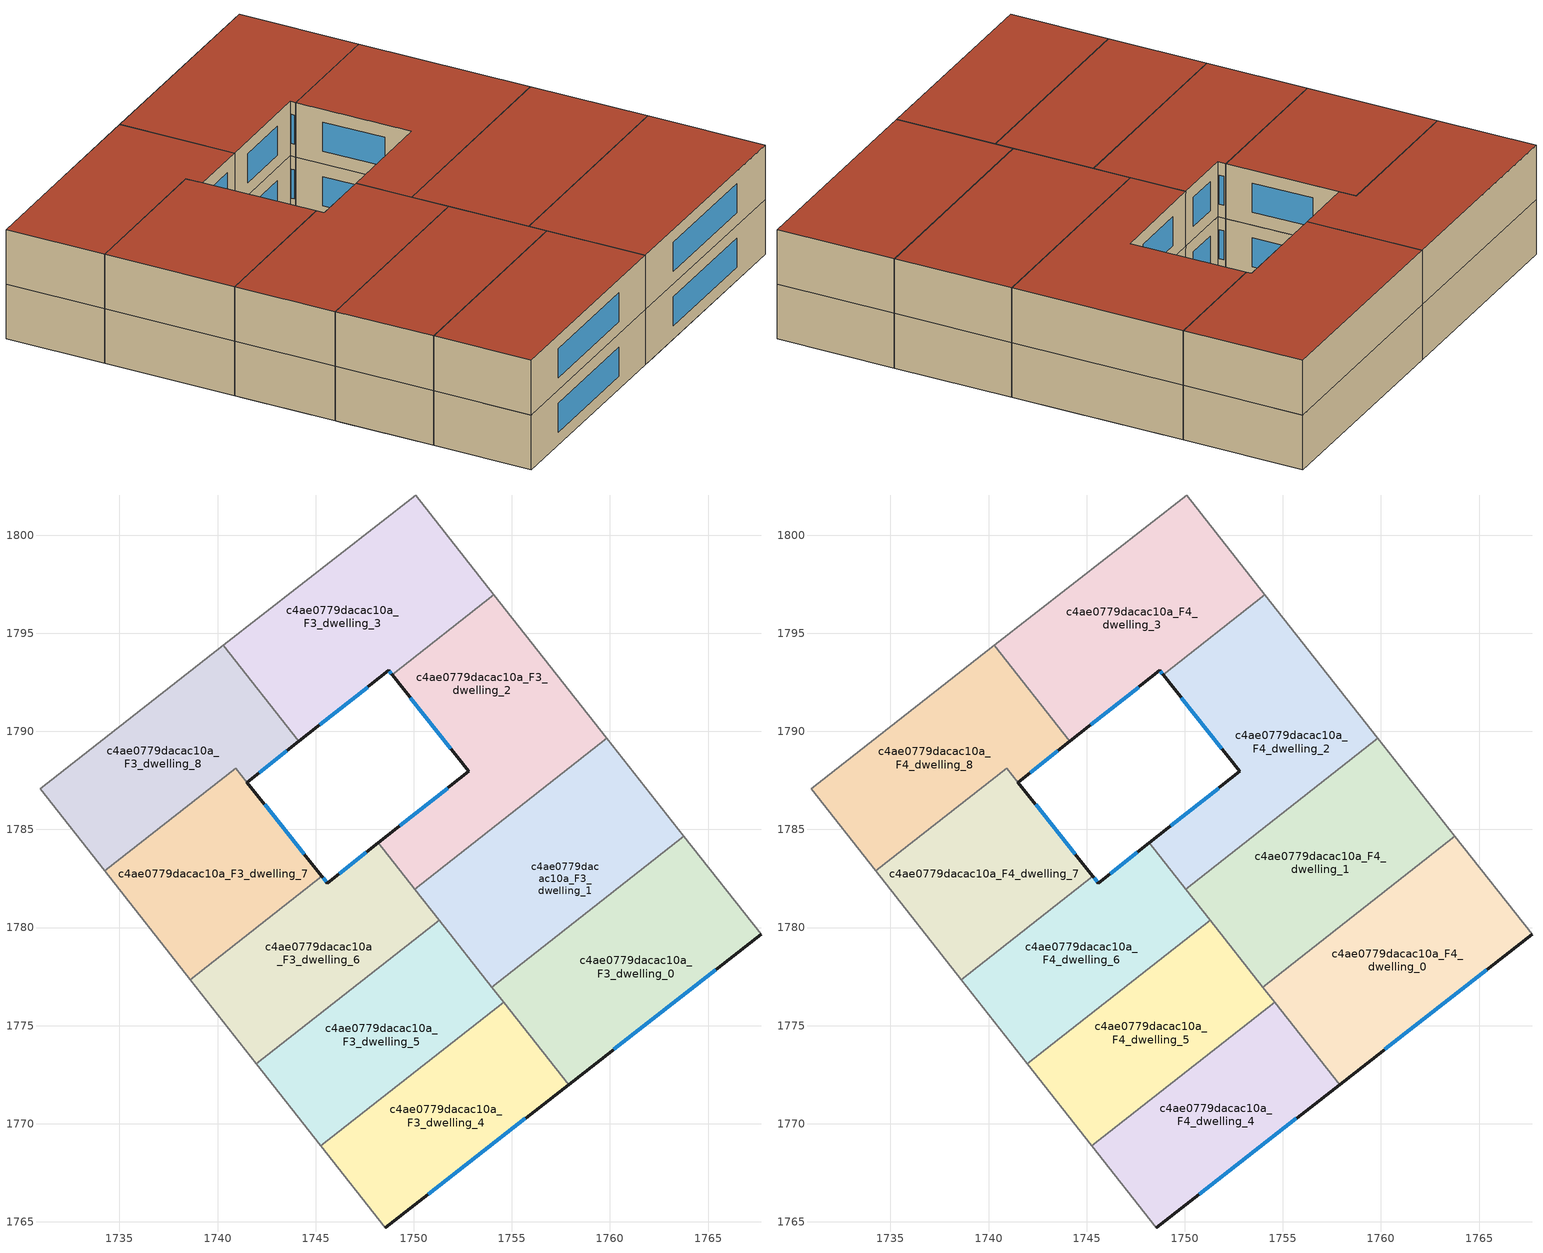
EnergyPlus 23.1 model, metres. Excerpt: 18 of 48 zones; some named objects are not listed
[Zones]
c4ae0779dacac10a_F3_dwelling_0
 floor to c4ae0779dacac10a_F2_dwelling_1 (EU_floor_Construction): 1764.46,1783.76 1767.7,1779.65 1758.15,1772.2 1754.94,1776.29 z9
 floor to c4ae0779dacac10a_F2_dwelling_0 (EU_floor_Construction): 1754.94,1776.29 1758.15,1772.2 1757.89,1772 1754.68,1776.08 z9
 floor to c4ae0779dacac10a_F2_dwelling_3 (EU_floor_Construction): 1763.76,1784.65 1764.46,1783.76 1754.91,1776.26 1754.21,1777.15 z9
 floor to c4ae0779dacac10a_F2_dwelling_2 (EU_floor_Construction): 1754.21,1777.15 1754.91,1776.26 1754.68,1776.08 1753.98,1776.97 z9
 wall outside (EU_wall_Construction): 1757.89,1772 1767.7,1779.65 z9:12
 wall to c4ae0779dacac10a_F3_dwelling_1 (EU_wall_Construction): 1763.76,1784.65 1753.98,1776.97 z9:12
 wall adiabatic (EU_wall_Construction): 1767.7,1779.65 1763.76,1784.65 z9:12
 wall to c4ae0779dacac10a_F3_dwelling_4 (EU_wall_Construction): 1754.59,1776.2 1757.89,1772 z9:12
 wall to c4ae0779dacac10a_F3_dwelling_5 (EU_wall_Construction): 1753.98,1776.97 1754.59,1776.2 z9:12
 window (EU_Window_Construction): 1760.19,1773.79 1765.39,1777.85 z9.7:11.3
c4ae0779dacac10a_F3_dwelling_1
 floor to c4ae0779dacac10a_F2_dwelling_3 (EU_floor_Construction): 1761.25,1787.85 1763.76,1784.65 1754.21,1777.15 1751.7,1780.35 z9
 floor to c4ae0779dacac10a_F2_dwelling_4 (EU_floor_Construction): 1750.29,1782.14 1751.7,1780.34 1751.47,1780.17 1750.06,1781.96 z9
 floor to c4ae0779dacac10a_F2_dwelling_5 (EU_floor_Construction): 1759.84,1789.64 1761.25,1787.85 1751.7,1780.35 1750.29,1782.14 z9
 floor to c4ae0779dacac10a_F2_dwelling_2 (EU_floor_Construction): 1751.7,1780.34 1754.21,1777.15 1753.98,1776.97 1751.47,1780.17 z9
 wall to c4ae0779dacac10a_F3_dwelling_2 (EU_wall_Construction): 1759.84,1789.64 1750.06,1781.96 z9:12
 wall adiabatic (EU_wall_Construction): 1763.76,1784.65 1759.84,1789.64 z9:12
 wall to c4ae0779dacac10a_F3_dwelling_5 (EU_wall_Construction): 1751.3,1780.38 1753.98,1776.97 z9:12
 wall to c4ae0779dacac10a_F3_dwelling_6 (EU_wall_Construction): 1750.06,1781.96 1751.3,1780.38 z9:12
c4ae0779dacac10a_F3_dwelling_2
 floor to c4ae0779dacac10a_F2_dwelling_7 (EU_floor_Construction): 1754.09,1796.95 1758.03,1791.93 1752.88,1787.88 1748.9,1792.88 z9
 floor to c4ae0779dacac10a_F2_dwelling_5 (EU_floor_Construction): 1758.03,1791.93 1759.84,1789.64 1750.29,1782.14 1748.49,1784.43 1748.43,1784.5 1752.81,1787.97 1752.88,1787.88 z9
 floor to c4ae0779dacac10a_F2_dwelling_4 (EU_floor_Construction): 1751.82,1787.18 1748.43,1784.5 1748.49,1784.43 1750.29,1782.14 1750.06,1781.96 1748.2,1784.33 z9
 wall outside (EU_wall_Construction): 1748.9,1792.88 1752.81,1787.97 1748.2,1784.33 z9:12
 wall to c4ae0779dacac10a_F3_dwelling_3 (EU_wall_Construction): 1754.09,1796.96 1748.9,1792.88 z9:12
 wall adiabatic (EU_wall_Construction): 1759.84,1789.64 1754.09,1796.96 z9:12
 wall to c4ae0779dacac10a_F3_dwelling_6 (EU_wall_Construction): 1748.2,1784.33 1750.06,1781.96 z9:12
 window (EU_Window_Construction): 1751.73,1787.11 1749.28,1785.18 / 1749.82,1791.73 1751.89,1789.12 z9.7:11.3
c4ae0779dacac10a_F3_dwelling_3
 floor to c4ae0779dacac10a_F2_dwelling_9 (EU_floor_Construction): 1750.09,1802.04 1753.29,1797.97 1748.1,1793.89 1748.72,1793.11 1744.33,1789.64 1740.49,1794.54 z9
 floor to c4ae0779dacac10a_F2_dwelling_7 (EU_floor_Construction): 1753.29,1797.97 1754.09,1796.95 1748.9,1792.88 1748.1,1793.89 z9
 floor to c4ae0779dacac10a_F2_dwelling_8 (EU_floor_Construction): 1740.49,1794.54 1744.33,1789.64 1744.14,1789.49 1740.3,1794.39 z9
 wall outside (EU_wall_Construction): 1744.14,1789.49 1748.72,1793.11 1748.9,1792.88 z9:12
 wall to c4ae0779dacac10a_F3_dwelling_8 (EU_wall_Construction): 1740.3,1794.39 1744.14,1789.49 z9:12
 wall adiabatic (EU_wall_Construction): 1754.09,1796.96 1750.09,1802.04 1740.3,1794.39 z9:12
 window (EU_Window_Construction): 1745.22,1790.34 1747.64,1792.26 / 1748.76,1793.05 1748.86,1792.93 z9.7:11.3
c4ae0779dacac10a_F3_dwelling_4
 floor to c4ae0779dacac10a_F2_dwelling_0 (EU_floor_Construction): 1754.68,1776.08 1757.89,1772 1748.54,1764.7 1745.35,1768.76 z9
 floor to c4ae0779dacac10a_F2_dwelling_2 (EU_floor_Construction): 1754.59,1776.2 1754.68,1776.08 1745.35,1768.76 1745.26,1768.87 z9
 wall outside (EU_wall_Construction): 1748.54,1764.7 1757.89,1772 z9:12
 wall to c4ae0779dacac10a_F3_dwelling_5 (EU_wall_Construction): 1754.59,1776.2 1745.26,1768.87 z9:12
 wall adiabatic (EU_wall_Construction): 1745.26,1768.87 1748.54,1764.7 z9:12
 window (EU_Window_Construction): 1750.73,1766.41 1755.69,1770.28 z9.7:11.3
c4ae0779dacac10a_F3_dwelling_5
 floor to c4ae0779dacac10a_F2_dwelling_2 (EU_floor_Construction): 1751.47,1780.17 1754.59,1776.2 1745.26,1768.87 1742.14,1772.84 z9
 floor to c4ae0779dacac10a_F2_dwelling_4 (EU_floor_Construction): 1751.3,1780.38 1751.47,1780.17 1742.14,1772.84 1741.97,1773.06 z9
 wall to c4ae0779dacac10a_F3_dwelling_6 (EU_wall_Construction): 1751.3,1780.38 1741.97,1773.06 z9:12
 wall adiabatic (EU_wall_Construction): 1741.97,1773.06 1745.26,1768.87 z9:12
c4ae0779dacac10a_F3_dwelling_6
 floor to c4ae0779dacac10a_F2_dwelling_4 (EU_floor_Construction): 1748.2,1784.33 1751.3,1780.38 1741.97,1773.06 1738.93,1776.93 1745.64,1782.2 1745.59,1782.26 z9
 floor to c4ae0779dacac10a_F2_dwelling_6 (EU_floor_Construction): 1745.31,1782.61 1745.64,1782.2 1738.93,1776.93 1738.61,1777.34 z9
 wall outside (EU_wall_Construction): 1748.2,1784.33 1745.59,1782.26 1745.32,1782.61 z9:12
 wall adiabatic (EU_wall_Construction): 1738.61,1777.34 1741.97,1773.06 z9:12
 wall to c4ae0779dacac10a_F3_dwelling_7 (EU_wall_Construction): 1745.32,1782.61 1738.61,1777.34 z9:12
 window (EU_Window_Construction): 1745.53,1782.35 1745.38,1782.53 / 1747.59,1783.84 1746.21,1782.75 z9.7:11.3
c4ae0779dacac10a_F3_dwelling_7
 floor to c4ae0779dacac10a_F2_dwelling_6 (EU_floor_Construction): 1740.92,1788.13 1745.31,1782.61 1738.61,1777.34 1734.25,1782.89 z9
 wall outside (EU_wall_Construction): 1745.32,1782.61 1741.5,1787.4 z9:12
 wall to c4ae0779dacac10a_F3_dwelling_8 (EU_wall_Construction): 1741.5,1787.4 1740.92,1788.13 1734.25,1782.89 z9:12
 wall adiabatic (EU_wall_Construction): 1734.25,1782.89 1738.61,1777.34 z9:12
 window (EU_Window_Construction): 1744.42,1783.74 1742.4,1786.28 z9.7:11.3
c4ae0779dacac10a_F3_dwelling_8
 floor to c4ae0779dacac10a_F2_dwelling_8 (EU_floor_Construction): 1740.3,1794.39 1744.14,1789.49 1741.5,1787.4 1740.86,1788.21 1734.18,1782.97 1730.95,1787.09 z9
 floor to c4ae0779dacac10a_F2_dwelling_6 (EU_floor_Construction): 1740.92,1788.13 1734.25,1782.89 1734.18,1782.97 1740.86,1788.21 1741.5,1787.4 z9
 wall outside (EU_wall_Construction): 1741.5,1787.4 1744.14,1789.49 z9:12
 wall adiabatic (EU_wall_Construction): 1740.3,1794.39 1730.95,1787.09 1734.25,1782.89 z9:12
 window (EU_Window_Construction): 1742.12,1787.89 1743.52,1789 z9.7:11.3
c4ae0779dacac10a_F4_dwelling_0
 floor to c4ae0779dacac10a_F3_dwelling_0 (EU_floor_Construction): 1763.76,1784.65 1767.7,1779.65 1757.89,1772 1753.98,1776.97 z12
 wall outside (EU_wall_Construction): 1757.89,1772 1767.7,1779.65 z12:15
 wall to c4ae0779dacac10a_F4_dwelling_1 (EU_wall_Construction): 1763.76,1784.65 1753.98,1776.97 z12:15
 wall adiabatic (EU_wall_Construction): 1767.7,1779.65 1763.76,1784.65 z12:15
 wall to c4ae0779dacac10a_F4_dwelling_4 (EU_wall_Construction): 1754.59,1776.2 1757.89,1772 z12:15
 wall to c4ae0779dacac10a_F4_dwelling_5 (EU_wall_Construction): 1753.98,1776.97 1754.59,1776.2 z12:15
 window (EU_Window_Construction): 1760.19,1773.79 1765.39,1777.85 z12.7:14.3
 roof outside (EU_roof_Construction): 1767.7,1779.65 1763.76,1784.65 1753.98,1776.97 1757.89,1772 z15
c4ae0779dacac10a_F4_dwelling_1
 floor to c4ae0779dacac10a_F3_dwelling_1 (EU_floor_Construction): 1759.84,1789.64 1763.76,1784.65 1753.98,1776.97 1750.06,1781.96 z12
 wall to c4ae0779dacac10a_F4_dwelling_2 (EU_wall_Construction): 1759.84,1789.64 1750.06,1781.96 z12:15
 wall adiabatic (EU_wall_Construction): 1763.76,1784.65 1759.84,1789.64 z12:15
 wall to c4ae0779dacac10a_F4_dwelling_5 (EU_wall_Construction): 1751.3,1780.38 1753.98,1776.97 z12:15
 wall to c4ae0779dacac10a_F4_dwelling_6 (EU_wall_Construction): 1750.06,1781.96 1751.3,1780.38 z12:15
 roof outside (EU_roof_Construction): 1763.76,1784.65 1759.84,1789.64 1750.06,1781.96 1753.98,1776.97 z15
c4ae0779dacac10a_F4_dwelling_2
 floor to c4ae0779dacac10a_F3_dwelling_2 (EU_floor_Construction): 1754.09,1796.96 1759.84,1789.64 1750.06,1781.96 1748.2,1784.33 1752.81,1787.97 1748.9,1792.88 z12
 wall outside (EU_wall_Construction): 1748.9,1792.88 1752.81,1787.97 1748.2,1784.33 z12:15
 wall to c4ae0779dacac10a_F4_dwelling_3 (EU_wall_Construction): 1754.09,1796.96 1748.9,1792.88 z12:15
 wall adiabatic (EU_wall_Construction): 1759.84,1789.64 1754.09,1796.96 z12:15
 wall to c4ae0779dacac10a_F4_dwelling_6 (EU_wall_Construction): 1748.2,1784.33 1750.06,1781.96 z12:15
 window (EU_Window_Construction): 1751.73,1787.11 1749.28,1785.18 / 1749.82,1791.73 1751.89,1789.12 z12.7:14.3
 roof outside (EU_roof_Construction): 1759.84,1789.64 1754.09,1796.96 1748.9,1792.88 1752.81,1787.97 1748.2,1784.33 1750.06,1781.96 z15
c4ae0779dacac10a_F4_dwelling_3
 floor to c4ae0779dacac10a_F3_dwelling_3 (EU_floor_Construction): 1750.09,1802.04 1754.09,1796.96 1748.9,1792.88 1748.72,1793.11 1744.14,1789.49 1740.3,1794.39 z12
 wall outside (EU_wall_Construction): 1744.14,1789.49 1748.72,1793.11 1748.9,1792.88 z12:15
 wall to c4ae0779dacac10a_F4_dwelling_8 (EU_wall_Construction): 1740.3,1794.39 1744.14,1789.49 z12:15
 wall adiabatic (EU_wall_Construction): 1754.09,1796.96 1750.09,1802.04 1740.3,1794.39 z12:15
 window (EU_Window_Construction): 1745.22,1790.34 1747.64,1792.26 / 1748.76,1793.05 1748.86,1792.93 z12.7:14.3
 roof outside (EU_roof_Construction): 1748.9,1792.88 1754.09,1796.96 1750.09,1802.04 1740.3,1794.39 1744.14,1789.49 1748.72,1793.11 z15
c4ae0779dacac10a_F4_dwelling_4
 floor to c4ae0779dacac10a_F3_dwelling_4 (EU_floor_Construction): 1754.59,1776.2 1757.89,1772 1748.54,1764.7 1745.26,1768.87 z12
 wall outside (EU_wall_Construction): 1748.54,1764.7 1757.89,1772 z12:15
 wall to c4ae0779dacac10a_F4_dwelling_5 (EU_wall_Construction): 1754.59,1776.2 1745.26,1768.87 z12:15
 wall adiabatic (EU_wall_Construction): 1745.26,1768.87 1748.54,1764.7 z12:15
 window (EU_Window_Construction): 1750.73,1766.41 1755.69,1770.28 z12.7:14.3
 roof outside (EU_roof_Construction): 1757.89,1772 1754.59,1776.2 1745.26,1768.87 1748.54,1764.7 z15
c4ae0779dacac10a_F4_dwelling_5
 floor to c4ae0779dacac10a_F3_dwelling_5 (EU_floor_Construction): 1751.3,1780.38 1754.59,1776.2 1745.26,1768.87 1741.97,1773.06 z12
 wall to c4ae0779dacac10a_F4_dwelling_6 (EU_wall_Construction): 1751.3,1780.38 1741.97,1773.06 z12:15
 wall adiabatic (EU_wall_Construction): 1741.97,1773.06 1745.26,1768.87 z12:15
 roof outside (EU_roof_Construction): 1754.59,1776.2 1751.3,1780.38 1741.97,1773.06 1745.26,1768.87 z15
c4ae0779dacac10a_F4_dwelling_6
 floor to c4ae0779dacac10a_F3_dwelling_6 (EU_floor_Construction): 1748.2,1784.33 1751.3,1780.38 1741.97,1773.06 1738.61,1777.34 1745.32,1782.61 1745.59,1782.26 z12
 wall outside (EU_wall_Construction): 1748.2,1784.33 1745.59,1782.26 1745.32,1782.61 z12:15
 wall adiabatic (EU_wall_Construction): 1738.61,1777.34 1741.97,1773.06 z12:15
 wall to c4ae0779dacac10a_F4_dwelling_7 (EU_wall_Construction): 1745.32,1782.61 1738.61,1777.34 z12:15
 window (EU_Window_Construction): 1745.53,1782.35 1745.38,1782.53 / 1747.59,1783.84 1746.21,1782.75 z12.7:14.3
 roof outside (EU_roof_Construction): 1751.3,1780.38 1748.2,1784.33 1745.59,1782.26 1745.32,1782.61 1738.61,1777.34 1741.97,1773.06 z15
c4ae0779dacac10a_F4_dwelling_7
 floor to c4ae0779dacac10a_F3_dwelling_7 (EU_floor_Construction): 1740.92,1788.13 1745.32,1782.61 1738.61,1777.34 1734.25,1782.89 z12
 wall outside (EU_wall_Construction): 1745.32,1782.61 1741.5,1787.4 z12:15
 wall to c4ae0779dacac10a_F4_dwelling_8 (EU_wall_Construction): 1741.5,1787.4 1740.92,1788.13 1734.25,1782.89 z12:15
 wall adiabatic (EU_wall_Construction): 1734.25,1782.89 1738.61,1777.34 z12:15
 window (EU_Window_Construction): 1744.42,1783.74 1742.4,1786.28 z12.7:14.3
 roof outside (EU_roof_Construction): 1745.32,1782.61 1740.92,1788.13 1734.25,1782.89 1738.61,1777.34 z15
c4ae0779dacac10a_F4_dwelling_8
 floor to c4ae0779dacac10a_F3_dwelling_8 (EU_floor_Construction): 1740.3,1794.39 1744.14,1789.49 1741.5,1787.4 1740.92,1788.13 1734.25,1782.89 1730.95,1787.09 z12
 wall outside (EU_wall_Construction): 1741.5,1787.4 1744.14,1789.49 z12:15
 wall adiabatic (EU_wall_Construction): 1740.3,1794.39 1730.95,1787.09 1734.25,1782.89 z12:15
 window (EU_Window_Construction): 1742.12,1787.89 1743.52,1789 z12.7:14.3
 roof outside (EU_roof_Construction): 1741.5,1787.4 1744.14,1789.49 1740.3,1794.39 1730.95,1787.09 1734.25,1782.89 1740.92,1788.13 z15
[Building]
EU S2 Campaign: North Axis=0; Terrain=City; Solar Distribution=FullExterior
[Site:Location]
Budapest.Ferenc.Liszt.Intl.AP: Latitude=47.437; Longitude=19.256; Time Zone=1; Elevation=185
[SizingPeriod:WeatherFileDays]
AnnualSizingPeriod: Begin Month=1; Begin Day of Month=1; End Month=12; End Day of Month=31; Day of Week for Start Day=Monday; Use Weather File Daylight Saving Period=No; Use Weather File Rain and Snow Indicators=No
[MATERIAL]
EU_InternalMass_Material: Roughness=MediumRough; Thickness=0.1; Conductivity=1; Density=1800; Specific Heat=900; Thermal Absorptance=0.9; Solar Absorptance=0.7; Visible Absorptance=0.7
[MATERIAL:NOMASS] Roughness=MediumRough; Thermal Absorptance=0.9; Solar Absorptance=0.7; Visible Absorptance=0.7
Name | Thermal Resistance
EU_wall_NoMass | 0.832559
EU_roof_NoMass | 1.39638
EU_floor_NoMass | 0.872794
[WINDOWMATERIAL:SIMPLEGLAZINGSYSTEM]
EU_Window_SimpleGlazing: UFactor=2.79869; Solar Heat Gain Coefficient=0.75; Visible Transmittance=0.75
[CONSTRUCTION]
EU_wall_Construction: EU_wall_NoMass
EU_roof_Construction: EU_roof_NoMass
EU_floor_Construction: EU_floor_NoMass
EU_Window_Construction: EU_Window_SimpleGlazing
EU_InternalMass_Construction: EU_InternalMass_Material
[ZONE] Type=1; Multiplier=1; Ceiling Height=autocalculate; Floor Area=autocalculate; Part of Total Floor Area=Yes
Name | Volume
c4ae0779dacac10a_F3_dwelling_0; c4ae0779dacac10a_F4_dwelling_0 | 236.724
c4ae0779dacac10a_F3_dwelling_1; c4ae0779dacac10a_F4_dwelling_1 | 236.781
c4ae0779dacac10a_F3_dwelling_2; c4ae0779dacac10a_F4_dwelling_2 | 236.725
c4ae0779dacac10a_F3_dwelling_3; c4ae0779dacac10a_F4_dwelling_3 | 236.738
c4ae0779dacac10a_F3_dwelling_4; c4ae0779dacac10a_F4_dwelling_4 | 189.4
c4ae0779dacac10a_F3_dwelling_5; c4ae0779dacac10a_F4_dwelling_5 | 189.389
c4ae0779dacac10a_F3_dwelling_6; c4ae0779dacac10a_F4_dwelling_6 | 189.412
c4ae0779dacac10a_F3_dwelling_7; c4ae0779dacac10a_F4_dwelling_7 | 180.064
c4ae0779dacac10a_F3_dwelling_8; c4ae0779dacac10a_F4_dwelling_8 | 198.731
[INTERNALMASS] Construction=EU_InternalMass_Construction
Name | Zone or ZoneList | Surface Area
c4ae0779dacac10a_F3_dwelling_0_EU_InternalMass | c4ae0779dacac10a_F3_dwelling_0 | 78.9081
c4ae0779dacac10a_F3_dwelling_1_EU_InternalMass | c4ae0779dacac10a_F3_dwelling_1 | 78.927
c4ae0779dacac10a_F3_dwelling_2_EU_InternalMass | c4ae0779dacac10a_F3_dwelling_2 | 78.9082
c4ae0779dacac10a_F3_dwelling_3_EU_InternalMass | c4ae0779dacac10a_F3_dwelling_3 | 78.9128
c4ae0779dacac10a_F3_dwelling_4_EU_InternalMass | c4ae0779dacac10a_F3_dwelling_4 | 63.1336
c4ae0779dacac10a_F3_dwelling_5_EU_InternalMass | c4ae0779dacac10a_F3_dwelling_5 | 63.1297
c4ae0779dacac10a_F3_dwelling_6_EU_InternalMass | c4ae0779dacac10a_F3_dwelling_6 | 63.138
c4ae0779dacac10a_F3_dwelling_7_EU_InternalMass | c4ae0779dacac10a_F3_dwelling_7 | 60.023
c4ae0779dacac10a_F3_dwelling_8_EU_InternalMass | c4ae0779dacac10a_F3_dwelling_8 | 66.2427
c4ae0779dacac10a_F4_dwelling_0_EU_InternalMass | c4ae0779dacac10a_F4_dwelling_0 | 78.9081
c4ae0779dacac10a_F4_dwelling_1_EU_InternalMass | c4ae0779dacac10a_F4_dwelling_1 | 78.927
c4ae0779dacac10a_F4_dwelling_2_EU_InternalMass | c4ae0779dacac10a_F4_dwelling_2 | 78.9082
c4ae0779dacac10a_F4_dwelling_3_EU_InternalMass | c4ae0779dacac10a_F4_dwelling_3 | 78.9128
c4ae0779dacac10a_F4_dwelling_4_EU_InternalMass | c4ae0779dacac10a_F4_dwelling_4 | 63.1336
c4ae0779dacac10a_F4_dwelling_5_EU_InternalMass | c4ae0779dacac10a_F4_dwelling_5 | 63.1297
c4ae0779dacac10a_F4_dwelling_6_EU_InternalMass | c4ae0779dacac10a_F4_dwelling_6 | 63.138
c4ae0779dacac10a_F4_dwelling_7_EU_InternalMass | c4ae0779dacac10a_F4_dwelling_7 | 60.023
c4ae0779dacac10a_F4_dwelling_8_EU_InternalMass | c4ae0779dacac10a_F4_dwelling_8 | 66.2427
[OTHEREQUIPMENT] Fuel Type=Electricity; Design Level Calculation Method=Watts/Area; Power per Zone Floor Area=1; Fraction Latent=0; Fraction Radiant=0; Fraction Lost=0; Carbon Dioxide Generation Rate=0; EndUse Subcategory=EU_Step8_InternalGains
Name | Zone or ZoneList or Space or SpaceList | Schedule
EU_Step8_InternalGain_c4ae0779dacac10a_F3_dwelling_0_f000 | c4ae0779dacac10a_F3_dwelling_0 | EU_Step8_GainSchedule_c4ae0779dacac10a_F3_dwelling_0_f000
EU_Step8_InternalGain_c4ae0779dacac10a_F3_dwelling_1_f000 | c4ae0779dacac10a_F3_dwelling_1 | EU_Step8_GainSchedule_c4ae0779dacac10a_F3_dwelling_1_f000
EU_Step8_InternalGain_c4ae0779dacac10a_F3_dwelling_2_f000 | c4ae0779dacac10a_F3_dwelling_2 | EU_Step8_GainSchedule_c4ae0779dacac10a_F3_dwelling_2_f000
EU_Step8_InternalGain_c4ae0779dacac10a_F3_dwelling_3_f000 | c4ae0779dacac10a_F3_dwelling_3 | EU_Step8_GainSchedule_c4ae0779dacac10a_F3_dwelling_3_f000
EU_Step8_InternalGain_c4ae0779dacac10a_F3_dwelling_4_f000 | c4ae0779dacac10a_F3_dwelling_4 | EU_Step8_GainSchedule_c4ae0779dacac10a_F3_dwelling_4_f000
EU_Step8_InternalGain_c4ae0779dacac10a_F3_dwelling_5_f000 | c4ae0779dacac10a_F3_dwelling_5 | EU_Step8_GainSchedule_c4ae0779dacac10a_F3_dwelling_5_f000
EU_Step8_InternalGain_c4ae0779dacac10a_F3_dwelling_6_f000 | c4ae0779dacac10a_F3_dwelling_6 | EU_Step8_GainSchedule_c4ae0779dacac10a_F3_dwelling_6_f000
EU_Step8_InternalGain_c4ae0779dacac10a_F3_dwelling_7_f000 | c4ae0779dacac10a_F3_dwelling_7 | EU_Step8_GainSchedule_c4ae0779dacac10a_F3_dwelling_7_f000
EU_Step8_InternalGain_c4ae0779dacac10a_F3_dwelling_8_f000 | c4ae0779dacac10a_F3_dwelling_8 | EU_Step8_GainSchedule_c4ae0779dacac10a_F3_dwelling_8_f000
EU_Step8_InternalGain_c4ae0779dacac10a_F4_dwelling_0_f000 | c4ae0779dacac10a_F4_dwelling_0 | EU_Step8_GainSchedule_c4ae0779dacac10a_F4_dwelling_0_f000
EU_Step8_InternalGain_c4ae0779dacac10a_F4_dwelling_1_f000 | c4ae0779dacac10a_F4_dwelling_1 | EU_Step8_GainSchedule_c4ae0779dacac10a_F4_dwelling_1_f000
EU_Step8_InternalGain_c4ae0779dacac10a_F4_dwelling_2_f000 | c4ae0779dacac10a_F4_dwelling_2 | EU_Step8_GainSchedule_c4ae0779dacac10a_F4_dwelling_2_f000
EU_Step8_InternalGain_c4ae0779dacac10a_F4_dwelling_3_f000 | c4ae0779dacac10a_F4_dwelling_3 | EU_Step8_GainSchedule_c4ae0779dacac10a_F4_dwelling_3_f000
EU_Step8_InternalGain_c4ae0779dacac10a_F4_dwelling_4_f000 | c4ae0779dacac10a_F4_dwelling_4 | EU_Step8_GainSchedule_c4ae0779dacac10a_F4_dwelling_4_f000
EU_Step8_InternalGain_c4ae0779dacac10a_F4_dwelling_5_f000 | c4ae0779dacac10a_F4_dwelling_5 | EU_Step8_GainSchedule_c4ae0779dacac10a_F4_dwelling_5_f000
EU_Step8_InternalGain_c4ae0779dacac10a_F4_dwelling_6_f000 | c4ae0779dacac10a_F4_dwelling_6 | EU_Step8_GainSchedule_c4ae0779dacac10a_F4_dwelling_6_f000
EU_Step8_InternalGain_c4ae0779dacac10a_F4_dwelling_7_f000 | c4ae0779dacac10a_F4_dwelling_7 | EU_Step8_GainSchedule_c4ae0779dacac10a_F4_dwelling_7_f000
EU_Step8_InternalGain_c4ae0779dacac10a_F4_dwelling_8_f000 | c4ae0779dacac10a_F4_dwelling_8 | EU_Step8_GainSchedule_c4ae0779dacac10a_F4_dwelling_8_f000
[ZONEVENTILATION:DESIGNFLOWRATE] Schedule=EU_AlwaysOn; Design Flow Rate Calculation Method=AirChanges/Hour; Air Changes per Hour=0.475469; Ventilation Type=Natural; Fan Pressure Rise=0; Fan Total Efficiency=1; Constant Term Coefficient=1; Temperature Term Coefficient=0; Velocity Term Coefficient=0; Velocity Squared Term Coefficient=0; Minimum Indoor Temperature=-100; Maximum Indoor Temperature=100; Delta Temperature=-100; Minimum Outdoor Temperature=-100; Maximum Outdoor Temperature=100; Maximum Wind Speed=40
Name | Zone or ZoneList or Space or SpaceList
EU_ConstantAir_c4ae0779dacac10a_F3_dwelling_0 | c4ae0779dacac10a_F3_dwelling_0
EU_ConstantAir_c4ae0779dacac10a_F3_dwelling_1 | c4ae0779dacac10a_F3_dwelling_1
EU_ConstantAir_c4ae0779dacac10a_F3_dwelling_2 | c4ae0779dacac10a_F3_dwelling_2
EU_ConstantAir_c4ae0779dacac10a_F3_dwelling_3 | c4ae0779dacac10a_F3_dwelling_3
EU_ConstantAir_c4ae0779dacac10a_F3_dwelling_4 | c4ae0779dacac10a_F3_dwelling_4
EU_ConstantAir_c4ae0779dacac10a_F3_dwelling_5 | c4ae0779dacac10a_F3_dwelling_5
EU_ConstantAir_c4ae0779dacac10a_F3_dwelling_6 | c4ae0779dacac10a_F3_dwelling_6
EU_ConstantAir_c4ae0779dacac10a_F3_dwelling_7 | c4ae0779dacac10a_F3_dwelling_7
EU_ConstantAir_c4ae0779dacac10a_F3_dwelling_8 | c4ae0779dacac10a_F3_dwelling_8
EU_ConstantAir_c4ae0779dacac10a_F4_dwelling_0 | c4ae0779dacac10a_F4_dwelling_0
EU_ConstantAir_c4ae0779dacac10a_F4_dwelling_1 | c4ae0779dacac10a_F4_dwelling_1
EU_ConstantAir_c4ae0779dacac10a_F4_dwelling_2 | c4ae0779dacac10a_F4_dwelling_2
EU_ConstantAir_c4ae0779dacac10a_F4_dwelling_3 | c4ae0779dacac10a_F4_dwelling_3
EU_ConstantAir_c4ae0779dacac10a_F4_dwelling_4 | c4ae0779dacac10a_F4_dwelling_4
EU_ConstantAir_c4ae0779dacac10a_F4_dwelling_5 | c4ae0779dacac10a_F4_dwelling_5
EU_ConstantAir_c4ae0779dacac10a_F4_dwelling_6 | c4ae0779dacac10a_F4_dwelling_6
EU_ConstantAir_c4ae0779dacac10a_F4_dwelling_7 | c4ae0779dacac10a_F4_dwelling_7
EU_ConstantAir_c4ae0779dacac10a_F4_dwelling_8 | c4ae0779dacac10a_F4_dwelling_8
[HVACTEMPLATE:THERMOSTAT] Constant Heating Setpoint=20; Constant Cooling Setpoint=50
EU_HeatOnly_c4ae0779dacac10a_F3_dwelling_7; EU_HeatOnly_c4ae0779dacac10a_F3_dwelling_8; EU_HeatOnly_c4ae0779dacac10a_F4_dwelling_0; EU_HeatOnly_c4ae0779dacac10a_F4_dwelling_1; EU_HeatOnly_c4ae0779dacac10a_F4_dwelling_2; EU_HeatOnly_c4ae0779dacac10a_F4_dwelling_3; EU_HeatOnly_c4ae0779dacac10a_F4_dwelling_4; EU_HeatOnly_c4ae0779dacac10a_F4_dwelling_5; EU_HeatOnly_c4ae0779dacac10a_F4_dwelling_6; EU_HeatOnly_c4ae0779dacac10a_F4_dwelling_7; EU_HeatOnly_c4ae0779dacac10a_F4_dwelling_8
[HVACTEMPLATE:ZONE:IDEALLOADSAIRSYSTEM] System Availability Schedule=EU_AlwaysOn; Maximum Heating Supply Air Temperature=50; Minimum Cooling Supply Air Temperature=13; Maximum Heating Supply Air Humidity Ratio=0.0156; Minimum Cooling Supply Air Humidity Ratio=0.0077; Heating Limit=NoLimit; Cooling Limit=NoLimit; Heating Availability Schedule=EU_AlwaysOn; Cooling Availability Schedule=EU_CoolingOff; Dehumidification Control Type=ConstantSensibleHeatRatio; Cooling Sensible Heat Ratio=0.7; Dehumidification Setpoint=60; Humidification Control Type=None; Humidification Setpoint=30; Outdoor Air Method=None; Outdoor Air Flow Rate per Person=0.00944; Outdoor Air Flow Rate per Zone Floor Area=0; Outdoor Air Flow Rate per Zone=0; Demand Controlled Ventilation Type=None; Outdoor Air Economizer Type=NoEconomizer; Heat Recovery Type=None; Sensible Heat Recovery Effectiveness=0.7; Latent Heat Recovery Effectiveness=0.65
Name | Template Thermostat
c4ae0779dacac10a_F3_dwelling_0 | EU_HeatOnly_c4ae0779dacac10a_F3_dwelling_0
c4ae0779dacac10a_F3_dwelling_1 | EU_HeatOnly_c4ae0779dacac10a_F3_dwelling_1
c4ae0779dacac10a_F3_dwelling_2 | EU_HeatOnly_c4ae0779dacac10a_F3_dwelling_2
c4ae0779dacac10a_F3_dwelling_3 | EU_HeatOnly_c4ae0779dacac10a_F3_dwelling_3
c4ae0779dacac10a_F3_dwelling_4 | EU_HeatOnly_c4ae0779dacac10a_F3_dwelling_4
c4ae0779dacac10a_F3_dwelling_5 | EU_HeatOnly_c4ae0779dacac10a_F3_dwelling_5
c4ae0779dacac10a_F3_dwelling_6 | EU_HeatOnly_c4ae0779dacac10a_F3_dwelling_6
c4ae0779dacac10a_F3_dwelling_7 | EU_HeatOnly_c4ae0779dacac10a_F3_dwelling_7
c4ae0779dacac10a_F3_dwelling_8 | EU_HeatOnly_c4ae0779dacac10a_F3_dwelling_8
c4ae0779dacac10a_F4_dwelling_0 | EU_HeatOnly_c4ae0779dacac10a_F4_dwelling_0
c4ae0779dacac10a_F4_dwelling_1 | EU_HeatOnly_c4ae0779dacac10a_F4_dwelling_1
c4ae0779dacac10a_F4_dwelling_2 | EU_HeatOnly_c4ae0779dacac10a_F4_dwelling_2
c4ae0779dacac10a_F4_dwelling_3 | EU_HeatOnly_c4ae0779dacac10a_F4_dwelling_3
c4ae0779dacac10a_F4_dwelling_4 | EU_HeatOnly_c4ae0779dacac10a_F4_dwelling_4
c4ae0779dacac10a_F4_dwelling_5 | EU_HeatOnly_c4ae0779dacac10a_F4_dwelling_5
c4ae0779dacac10a_F4_dwelling_6 | EU_HeatOnly_c4ae0779dacac10a_F4_dwelling_6
c4ae0779dacac10a_F4_dwelling_7 | EU_HeatOnly_c4ae0779dacac10a_F4_dwelling_7
c4ae0779dacac10a_F4_dwelling_8 | EU_HeatOnly_c4ae0779dacac10a_F4_dwelling_8
[SIZING:ZONE] Zone Cooling Design Supply Air Temperature Input Method=SupplyAirTemperature; Zone Cooling Design Supply Air Temperature=13; Zone Heating Design Supply Air Temperature Input Method=SupplyAirTemperature; Zone Heating Design Supply Air Temperature=50; Zone Cooling Design Supply Air Humidity Ratio=0.008; Zone Heating Design Supply Air Humidity Ratio=0.008; Cooling Design Air Flow Method=DesignDay; Cooling Design Air Flow Rate=0; Cooling Minimum Air Flow per Zone Floor Area=0.000762; Cooling Minimum Air Flow=0; Cooling Minimum Air Flow Fraction=0.2; Heating Design Air Flow Method=DesignDay; Heating Design Air Flow Rate=0; Heating Maximum Air Flow per Zone Floor Area=0.002032; Heating Maximum Air Flow=0.141576; Heating Maximum Air Flow Fraction=0.3; Account for Dedicated Outdoor Air System=No; Dedicated Outdoor Air System Control Strategy=NeutralSupplyAir; Dedicated Outdoor Air Low Setpoint Temperature for Design=autosize; Dedicated Outdoor Air High Setpoint Temperature for Design=autosize; Zone Load Sizing Method=Sensible Load Only No Latent Load; Zone Latent Cooling Design Supply Air Humidity Ratio Input Method=HumidityRatioDifference; Zone Cooling Design Supply Air Humidity Ratio Difference=0.005; Zone Latent Heating Design Supply Air Humidity Ratio Input Method=HumidityRatioDifference; Zone Humidification Design Supply Air Humidity Ratio Difference=0.005
c4ae0779dacac10a_F3_dwelling_0; c4ae0779dacac10a_F3_dwelling_1; c4ae0779dacac10a_F3_dwelling_2; c4ae0779dacac10a_F3_dwelling_3; c4ae0779dacac10a_F3_dwelling_4; c4ae0779dacac10a_F3_dwelling_5; c4ae0779dacac10a_F3_dwelling_6; c4ae0779dacac10a_F3_dwelling_7; c4ae0779dacac10a_F3_dwelling_8; c4ae0779dacac10a_F4_dwelling_0; c4ae0779dacac10a_F4_dwelling_1; c4ae0779dacac10a_F4_dwelling_2; c4ae0779dacac10a_F4_dwelling_3; c4ae0779dacac10a_F4_dwelling_4; c4ae0779dacac10a_F4_dwelling_5; c4ae0779dacac10a_F4_dwelling_6; c4ae0779dacac10a_F4_dwelling_7; c4ae0779dacac10a_F4_dwelling_8
[SCHEDULE:CONSTANT]
Name | Hourly Value
EU_AlwaysOn | 1
EU_CoolingOff | 0
[SCHEDULE:FILE] Column Number=1; Rows to Skip at Top=0; Number of Hours of Data=8760; Column Separator=Comma; Interpolate to Timestep=No; Minutes per Item=60; Adjust Schedule for Daylight Savings=Yes
Name | File
EU_Step8_GainSchedule_c4ae0779dacac10a_F3_dwelling_0_f000 | ../../schedules/c4ae0779dacac10a/c4ae0779dacac10a_F3_dwelling_0_f000_gain.csv
EU_Step8_GainSchedule_c4ae0779dacac10a_F3_dwelling_1_f000 | ../../schedules/c4ae0779dacac10a/c4ae0779dacac10a_F3_dwelling_1_f000_gain.csv
EU_Step8_GainSchedule_c4ae0779dacac10a_F3_dwelling_2_f000 | ../../schedules/c4ae0779dacac10a/c4ae0779dacac10a_F3_dwelling_2_f000_gain.csv
EU_Step8_GainSchedule_c4ae0779dacac10a_F3_dwelling_3_f000 | ../../schedules/c4ae0779dacac10a/c4ae0779dacac10a_F3_dwelling_3_f000_gain.csv
EU_Step8_GainSchedule_c4ae0779dacac10a_F3_dwelling_4_f000 | ../../schedules/c4ae0779dacac10a/c4ae0779dacac10a_F3_dwelling_4_f000_gain.csv
EU_Step8_GainSchedule_c4ae0779dacac10a_F3_dwelling_5_f000 | ../../schedules/c4ae0779dacac10a/c4ae0779dacac10a_F3_dwelling_5_f000_gain.csv
EU_Step8_GainSchedule_c4ae0779dacac10a_F3_dwelling_6_f000 | ../../schedules/c4ae0779dacac10a/c4ae0779dacac10a_F3_dwelling_6_f000_gain.csv
EU_Step8_GainSchedule_c4ae0779dacac10a_F3_dwelling_7_f000 | ../../schedules/c4ae0779dacac10a/c4ae0779dacac10a_F3_dwelling_7_f000_gain.csv
EU_Step8_GainSchedule_c4ae0779dacac10a_F3_dwelling_8_f000 | ../../schedules/c4ae0779dacac10a/c4ae0779dacac10a_F3_dwelling_8_f000_gain.csv
EU_Step8_GainSchedule_c4ae0779dacac10a_F4_dwelling_0_f000 | ../../schedules/c4ae0779dacac10a/c4ae0779dacac10a_F4_dwelling_0_f000_gain.csv
EU_Step8_GainSchedule_c4ae0779dacac10a_F4_dwelling_1_f000 | ../../schedules/c4ae0779dacac10a/c4ae0779dacac10a_F4_dwelling_1_f000_gain.csv
EU_Step8_GainSchedule_c4ae0779dacac10a_F4_dwelling_2_f000 | ../../schedules/c4ae0779dacac10a/c4ae0779dacac10a_F4_dwelling_2_f000_gain.csv
EU_Step8_GainSchedule_c4ae0779dacac10a_F4_dwelling_3_f000 | ../../schedules/c4ae0779dacac10a/c4ae0779dacac10a_F4_dwelling_3_f000_gain.csv
EU_Step8_GainSchedule_c4ae0779dacac10a_F4_dwelling_4_f000 | ../../schedules/c4ae0779dacac10a/c4ae0779dacac10a_F4_dwelling_4_f000_gain.csv
EU_Step8_GainSchedule_c4ae0779dacac10a_F4_dwelling_5_f000 | ../../schedules/c4ae0779dacac10a/c4ae0779dacac10a_F4_dwelling_5_f000_gain.csv
EU_Step8_GainSchedule_c4ae0779dacac10a_F4_dwelling_6_f000 | ../../schedules/c4ae0779dacac10a/c4ae0779dacac10a_F4_dwelling_6_f000_gain.csv
EU_Step8_GainSchedule_c4ae0779dacac10a_F4_dwelling_7_f000 | ../../schedules/c4ae0779dacac10a/c4ae0779dacac10a_F4_dwelling_7_f000_gain.csv
EU_Step8_GainSchedule_c4ae0779dacac10a_F4_dwelling_8_f000 | ../../schedules/c4ae0779dacac10a/c4ae0779dacac10a_F4_dwelling_8_f000_gain.csv
